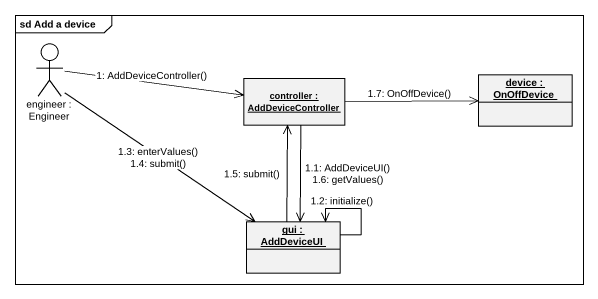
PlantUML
@startuml
mainframe sd Add a device
allowmixing
hide circle
hide empty members
actor "engineer : Engineer" as engineer
object "controller : AddDeviceController" as controller
object "device : OnOffDevice" as device
object "gui : AddDeviceUI" as gui
engineer -right-> controller : 1: AddDeviceController()
controller --> gui : 1.1: AddDeviceUI()\n1.6: getValues()
gui --> gui : 1.2: initialize()
engineer --> gui : 1.3: enterValues()\n1.4: submit()
gui -up-> controller : 1.5: submit()
controller -right-> device : 1.7: OnOffDevice()
@enduml
